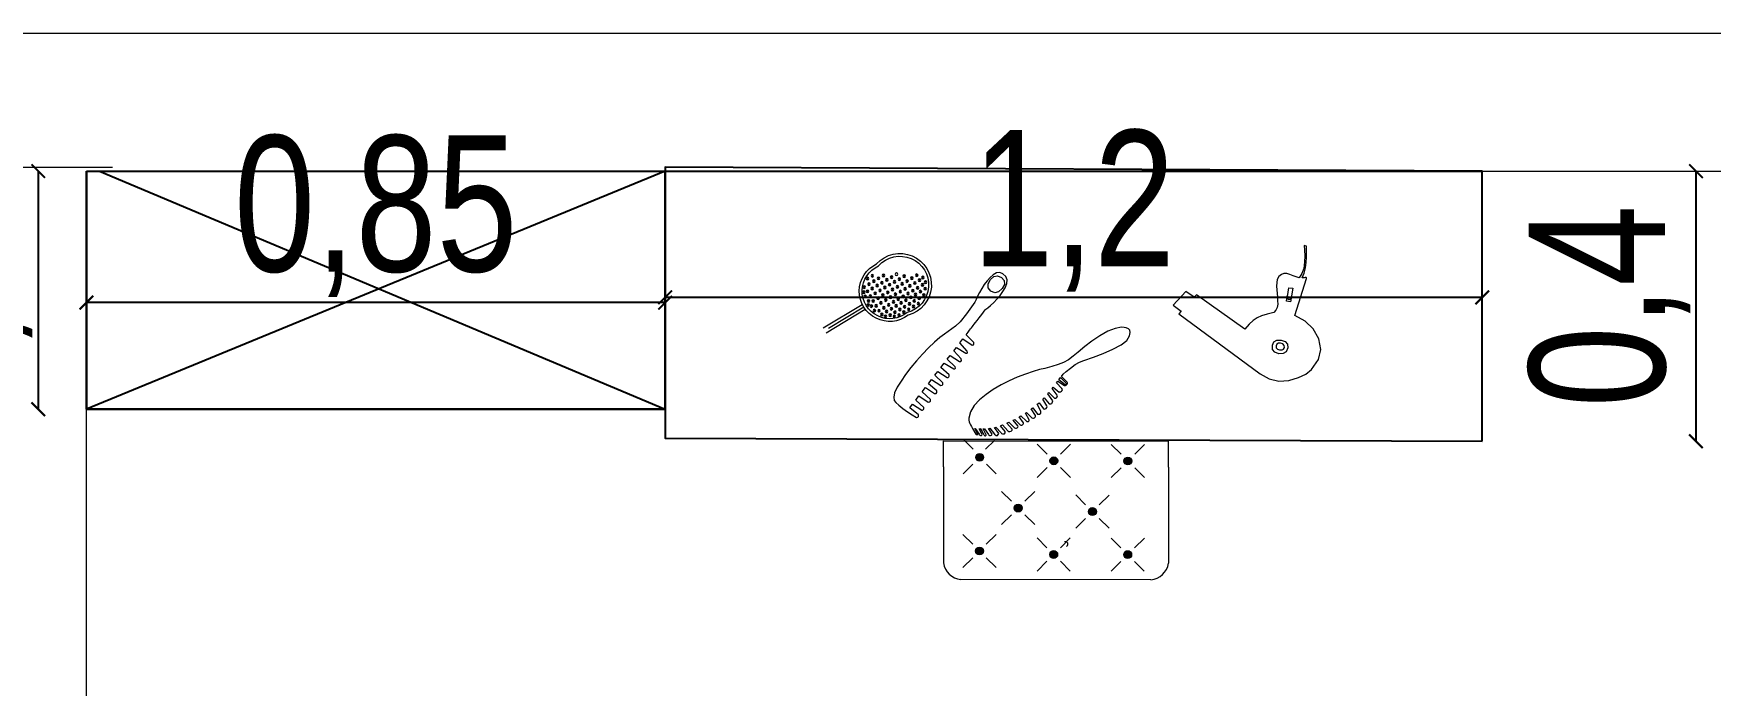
# Model space of a CAD drawing. Header units: inches. Extents: x -279 to 561, y -345 to 342.
# Drawn here: x -236.678 to -234.216, y -70.092 to -69.134 of the extents above; entities that cross this region are included whole.
import ezdxf

# ---------------------------------------------------------------- set-up
doc = ezdxf.new("R2010")
doc.units = ezdxf.units.IN
doc.header["$LTSCALE"] = 0.5
doc.header["$MEASUREMENT"] = 0
doc.layers.add('furniture', color=1, linetype='Continuous', lineweight=13)
doc.layers.add('outer walls', color=144, linetype='Continuous', lineweight=30)
for name, color, linetype in [('PDF2_0', 7, 'Continuous'), ('PDF2_A-WALL', 7, 'Continuous'), ('WAL', 7, 'Continuous'), ('Walls', 251, 'Continuous')]:
    doc.layers.add(name, color=color, linetype=linetype)
doc.styles.add('ROM', font='AGENCYR.TTF', dxfattribs={"width": 0.8})
doc.dimstyles.new('Copy(9) of ISO-25', dxfattribs={"dimtxt": 0.2, "dimasz": 0.02, "dimexe": 0.05, "dimexo": 0.05, "dimgap": 0.02, "dimtad": 1, "dimtxsty": 'ROM', "dimblk": 'ARCHTICK', "dimcen": 0.03, "dimse1": 1, "dimse2": 1, "dimclrd": 248, "dimclrt": 248, "dimadec": 0, "dimazin": 0, "dimtfac": 1, "dimtmove": 0, "dimatfit": 3, "dimldrblk": 'DOT', "dimfxl": 1, "dimarcsym": 0})

# ---------------------------------------------------------------- blocks, each defined once
blk = doc.blocks.new('e7y')
at = {"layer": 'outer walls', "color": 250, "lineweight": 5}
for p, q in [((100.8676, -170.5521), (100.8103, -170.5174)), ((100.8719, -170.5451), (100.8146, -170.5103)), ((100.8698, -170.5486), (100.8177, -170.5171))]:
    blk.add_line(p, q, dxfattribs=at)
for points in [[(101.0294, -170.3702), (101.0341, -170.3619), (101.0341, -170.3619), (101.035, -170.3614), (101.0358, -170.3611), (101.0367, -170.3611), (101.0367, -170.3611), (101.0373, -170.3613), (101.0376, -170.3615), (101.0375, -170.3619), (101.0328, -170.3702), (101.0334, -170.37), (101.039, -170.3616), (101.039, -170.3616), (101.0396, -170.3609), (101.0404, -170.3603), (101.0414, -170.36), (101.0414, -170.36), (101.0424, -170.3599), (101.043, -170.3604), (101.0434, -170.3612), (101.039, -170.3697), (101.041, -170.3699), (101.041, -170.3699), (101.0413, -170.3694), (101.0421, -170.368), (101.0435, -170.3657), (101.0435, -170.3657), (101.0448, -170.3633), (101.0457, -170.3618), (101.0461, -170.3612), (101.0461, -170.3612), (101.0467, -170.3601), (101.0474, -170.3595), (101.0483, -170.3595), (101.0483, -170.3595), (101.0491, -170.3599), (101.0496, -170.3603), (101.0497, -170.3608), (101.0451, -170.3697), (101.0451, -170.3697), (101.0452, -170.3697), (101.0455, -170.3697), (101.046, -170.3698), (101.046, -170.3698), (101.0465, -170.3698), (101.0469, -170.3698), (101.047, -170.3698), (101.0527, -170.3612), (101.0527, -170.3612), (101.0533, -170.3604), (101.0543, -170.36), (101.0557, -170.3599), (101.0557, -170.3599), (101.0571, -170.3602), (101.0579, -170.3609), (101.0583, -170.362), (101.0528, -170.3702), (101.0551, -170.3707), (101.0617, -170.3619), (101.0617, -170.3619), (101.064, -170.3596), (101.066, -170.3598), (101.0679, -170.3626), (101.0619, -170.3716), (101.0636, -170.3723), (101.0713, -170.3637), (101.0713, -170.3637), (101.0721, -170.3628), (101.0734, -170.3623), (101.075, -170.3621), (101.075, -170.3621), (101.0764, -170.3625), (101.0772, -170.3636), (101.0774, -170.3655), (101.0705, -170.374), (101.0735, -170.3754), (101.0812, -170.3668), (101.0812, -170.3668), (101.0828, -170.3658), (101.0844, -170.3655), (101.086, -170.366), (101.086, -170.366), (101.0872, -170.367), (101.0878, -170.3679), (101.0878, -170.3689), (101.0799, -170.378), (101.0829, -170.3794), (101.091, -170.3711), (101.091, -170.3711), (101.0926, -170.3705), (101.094, -170.3705), (101.0952, -170.3711), (101.0952, -170.3711), (101.096, -170.3721), (101.0963, -170.373), (101.096, -170.3739), (101.089, -170.3823), (101.0916, -170.3835), (101.0995, -170.3756), (101.0995, -170.3756), (101.1005, -170.375), (101.1017, -170.375), (101.1029, -170.3755), (101.1029, -170.3755), (101.104, -170.3764), (101.1045, -170.3773), (101.1045, -170.3783), (101.0979, -170.3871), (101.1003, -170.3886), (101.1086, -170.381), (101.1086, -170.381), (101.1094, -170.3805), (101.1104, -170.3803), (101.1115, -170.3804), (101.1115, -170.3804), (101.1124, -170.3809), (101.1127, -170.3818), (101.1126, -170.3831), (101.1075, -170.3929), (101.1088, -170.3938), (101.1168, -170.3859), (101.1168, -170.3859), (101.118, -170.3854), (101.1191, -170.3854), (101.1203, -170.3858), (101.1203, -170.3858), (101.1213, -170.3866), (101.1218, -170.3878), (101.1219, -170.3893), (101.1156, -170.3988), (101.1179, -170.4004), (101.1251, -170.3914), (101.1251, -170.3914), (101.128, -170.3913), (101.1296, -170.3928), (101.1298, -170.3957), (101.1243, -170.4058), (101.1272, -170.4077), (101.1336, -170.3989), (101.1336, -170.3989), (101.1348, -170.3985), (101.1362, -170.3988), (101.1376, -170.3997), (101.1376, -170.3997), (101.1387, -170.401), (101.139, -170.4022), (101.1387, -170.4033), (101.1329, -170.4132), (101.1349, -170.4152), (101.1421, -170.4062), (101.1421, -170.4062), (101.1435, -170.4062), (101.1447, -170.4064), (101.1458, -170.4069), (101.1458, -170.4069), (101.1466, -170.408), (101.147, -170.4092), (101.1472, -170.4107), (101.1401, -170.4213), (101.1417, -170.423), (101.1499, -170.4147), (101.1499, -170.4147), (101.151, -170.4145), (101.152, -170.4146), (101.153, -170.4151), (101.153, -170.4151), (101.154, -170.4165), (101.1542, -170.4179), (101.1538, -170.4191), (101.1465, -170.4291), (101.1478, -170.431), (101.1566, -170.4237), (101.1566, -170.4237), (101.1575, -170.4238), (101.1586, -170.4242), (101.16, -170.4249), (101.16, -170.4249), (101.1611, -170.426), (101.1614, -170.4273), (101.1608, -170.4288), (101.1526, -170.4371), (101.1548, -170.4398), (101.1645, -170.4331), (101.1645, -170.4331), (101.1659, -170.4331), (101.1672, -170.4338), (101.1685, -170.4352), (101.1685, -170.4352), (101.1689, -170.4362), (101.1689, -170.4373), (101.1684, -170.4384), (101.1602, -170.4467), (101.1602, -170.4467), (101.1628, -170.4498), (101.1672, -170.4539), (101.1733, -170.459), (101.1733, -170.459), (101.1801, -170.464), (101.1867, -170.4677), (101.1929, -170.4701), (101.1929, -170.4701), (101.2071, -170.475), (101.2214, -170.4804), (101.2357, -170.4865), (101.2357, -170.4865), (101.248, -170.4929), (101.2561, -170.4995), (101.2601, -170.5062), (101.2601, -170.5062), (101.2611, -170.5112), (101.2606, -170.5148), (101.2584, -170.5168), (101.2584, -170.5168), (101.2553, -170.5179), (101.252, -170.5186), (101.2483, -170.519), (101.2483, -170.519), (101.2388, -170.5172), (101.2282, -170.5131), (101.2165, -170.5065), (101.2165, -170.5065), (101.2048, -170.4986), (101.1942, -170.4906), (101.1847, -170.4825), (101.1847, -170.4825), (101.1775, -170.4762), (101.1704, -170.4711), (101.1632, -170.4672), (101.1632, -170.4672), (101.1553, -170.464), (101.1461, -170.4611), (101.1357, -170.4585), (101.1357, -170.4585), (101.1278, -170.4566), (101.1183, -170.4538), (101.1072, -170.4501), (101.1072, -170.4501), (101.0952, -170.4456), (101.0833, -170.4403), (101.0714, -170.4343), (101.0714, -170.4343), (101.06, -170.4276), (101.0495, -170.4203), (101.0399, -170.4123), (101.0399, -170.4123), (101.032, -170.4037), (101.0267, -170.3948), (101.0239, -170.3854), (101.0239, -170.3854), (101.024, -170.3824), (101.0245, -170.3798), (101.0253, -170.3777), (101.0253, -170.3777), (101.0264, -170.3756), (101.0278, -170.3731), (101.0294, -170.3702)], [(101.0741, -170.5974), (101.0741, -170.5974), (101.0694, -170.5993), (101.0647, -170.5989), (101.0599, -170.5962), (101.0599, -170.5962), (101.0553, -170.592), (101.0509, -170.5871), (101.0468, -170.5816), (101.0468, -170.5816), (101.043, -170.5758), (101.0398, -170.5701), (101.0369, -170.5645), (101.0369, -170.5645), (101.0347, -170.5599), (101.0333, -170.557), (101.0327, -170.5557), (101.0327, -170.5557), (101.0206, -170.5385), (101.0112, -170.5267), (101.0045, -170.5204), (101.0045, -170.5204), (100.9991, -170.5167), (100.9937, -170.5129), (100.9883, -170.509), (100.9883, -170.509), (100.9815, -170.5039), (100.9737, -170.4972), (100.9649, -170.4888), (100.9649, -170.4888), (100.9559, -170.4794), (100.9472, -170.4696), (100.9388, -170.4596), (100.9388, -170.4596), (100.9311, -170.4496), (100.9245, -170.4399), (100.919, -170.4307), (100.919, -170.4307), (100.9151, -170.4225), (100.9137, -170.416), (100.9146, -170.4112), (100.9146, -170.4112), (100.9168, -170.4085), (100.9211, -170.4046), (100.9272, -170.3997), (100.9272, -170.3997), (100.9342, -170.3945), (100.9409, -170.39), (100.9472, -170.3862), (100.9472, -170.3862), (100.9493, -170.3866), (100.9503, -170.3879), (100.9502, -170.3901), (100.9374, -170.4006), (100.9413, -170.4057), (100.955, -170.3971), (100.955, -170.3971), (100.9559, -170.397), (100.9567, -170.3974), (100.9574, -170.3982), (100.9574, -170.3982), (100.9579, -170.3992), (100.9581, -170.4002), (100.9581, -170.4011), (100.9462, -170.412), (100.9508, -170.4179), (100.9644, -170.4086), (100.9644, -170.4086), (100.9665, -170.4091), (100.9675, -170.4104), (100.9675, -170.4125), (100.9554, -170.4239), (100.9605, -170.4305), (100.9738, -170.4215), (100.9738, -170.4215), (100.9761, -170.4218), (100.9771, -170.4231), (100.9769, -170.4255), (100.9647, -170.436), (100.9693, -170.442), (100.9829, -170.4333), (100.9829, -170.4333), (100.985, -170.4336), (100.986, -170.4349), (100.9859, -170.4373), (100.9742, -170.4483), (100.9784, -170.4538), (100.9921, -170.4452), (100.9921, -170.4452), (100.9929, -170.4451), (100.9938, -170.4453), (100.9946, -170.446), (100.9946, -170.446), (100.9952, -170.4469), (100.9953, -170.4479), (100.9951, -170.4491), (100.9829, -170.4597), (100.9878, -170.466), (101.0018, -170.4578), (101.0018, -170.4578), (101.0036, -170.4579), (101.0043, -170.4588), (101.0039, -170.4606), (100.9924, -170.4719), (100.9966, -170.4774), (101.0102, -170.4688), (101.0102, -170.4688), (101.0122, -170.4688), (101.0131, -170.47), (101.013, -170.4724), (101.0018, -170.4841), (101.0057, -170.4893), (101.0194, -170.4807), (101.0194, -170.4807), (101.0214, -170.4808), (101.0222, -170.4818), (101.0218, -170.4838), (101.0109, -170.496), (101.0154, -170.5019), (101.0287, -170.4928), (101.0287, -170.4928), (101.0307, -170.4933), (101.0315, -170.4946), (101.0312, -170.4967), (101.02, -170.5078), (101.02, -170.5078), (101.0229, -170.5116), (101.0252, -170.5145), (101.0267, -170.5166), (101.0267, -170.5166), (101.028, -170.5182), (101.0292, -170.5198), (101.0305, -170.5215), (101.0305, -170.5215), (101.032, -170.5234), (101.0339, -170.5258), (101.0361, -170.5287), (101.0361, -170.5287), (101.0391, -170.5326), (101.0431, -170.5378), (101.0482, -170.5445), (101.0482, -170.5445), (101.0492, -170.5453), (101.0517, -170.5475), (101.0558, -170.551), (101.0558, -170.551), (101.0606, -170.5554), (101.0653, -170.5602), (101.07, -170.5656), (101.07, -170.5656), (101.0742, -170.5713), (101.0775, -170.5771), (101.0798, -170.583), (101.0798, -170.583), (101.0804, -170.5885), (101.0785, -170.5933), (101.0741, -170.5974)], [(101.1586, -170.445), (101.1665, -170.4372), (101.1665, -170.4372), (101.1671, -170.4364), (101.1673, -170.4356), (101.1669, -170.435), (101.1669, -170.435), (101.1663, -170.4345), (101.1659, -170.4343), (101.1657, -170.4344), (101.1561, -170.4417)], [(101.4519, -170.4503), (101.4519, -170.4503), (101.465, -170.4429), (101.4791, -170.4398), (101.4941, -170.4409), (101.4941, -170.4409), (101.5081, -170.4449), (101.5192, -170.4501), (101.5274, -170.4566), (101.5274, -170.4566), (101.5375, -170.4713), (101.5411, -170.4864), (101.538, -170.502), (101.538, -170.502), (101.5298, -170.5165), (101.5181, -170.5279), (101.5029, -170.5363), (101.5199, -170.5904), (101.5199, -170.5904), (101.52, -170.5916), (101.5194, -170.5921), (101.518, -170.5919), (101.518, -170.5919), (101.5163, -170.5916), (101.5148, -170.5914), (101.5136, -170.5915), (101.5136, -170.5915), (101.5165, -170.5986), (101.5185, -170.6061), (101.5196, -170.6139), (101.5196, -170.6139), (101.5201, -170.6219), (101.5202, -170.6299), (101.5198, -170.638), (101.5165, -170.639), (101.5165, -170.639), (101.5171, -170.6321), (101.5173, -170.6239), (101.5171, -170.6145), (101.5171, -170.6145), (101.5159, -170.6053), (101.5132, -170.5978), (101.509, -170.5918), (101.509, -170.5918), (101.5048, -170.5929), (101.5002, -170.5945), (101.4955, -170.5964), (101.4955, -170.5964), (101.4909, -170.5979), (101.4868, -170.5979), (101.4832, -170.5965), (101.4832, -170.5965), (101.4795, -170.5933), (101.4771, -170.5893), (101.4762, -170.5846), (101.4762, -170.5846), (101.4761, -170.5794), (101.4762, -170.5741), (101.4768, -170.5687), (101.4768, -170.5687), (101.4773, -170.5632), (101.4776, -170.5579), (101.4777, -170.5527), (101.4777, -170.5527), (101.477, -170.548), (101.4751, -170.5439), (101.4719, -170.5405), (101.4719, -170.5405), (101.462, -170.5381), (101.4538, -170.5356), (101.4474, -170.5328), (101.4474, -170.5328), (101.4417, -170.529), (101.4358, -170.5235), (101.4296, -170.5162), (101.3585, -170.5666), (101.3548, -170.563), (101.3427, -170.5714), (101.3242, -170.5514), (101.3359, -170.5425), (101.3327, -170.5388)], [(101.4794, -170.4801), (101.4794, -170.4801), (101.4734, -170.4823), (101.4702, -170.4864), (101.4699, -170.4924), (101.4699, -170.4924), (101.4721, -170.4975), (101.4763, -170.5001), (101.4827, -170.5001), (101.4827, -170.5001), (101.4888, -170.498), (101.492, -170.4942), (101.4924, -170.4886), (101.4924, -170.4886), (101.4902, -170.483), (101.4859, -170.4802), (101.4794, -170.4801)], [(101.4803, -170.4856), (101.4803, -170.4856), (101.484, -170.4855), (101.4864, -170.4868), (101.4876, -170.4894), (101.4876, -170.4894), (101.4873, -170.4923), (101.4854, -170.4944), (101.482, -170.4955), (101.482, -170.4955), (101.4786, -170.4955), (101.4764, -170.4941), (101.4753, -170.4915), (101.4753, -170.4915), (101.4755, -170.4886), (101.4772, -170.4866), (101.4803, -170.4856)], [(101.0557, -170.5889), (101.0557, -170.5889), (101.0609, -170.5937), (101.0663, -170.5947), (101.072, -170.5921), (101.072, -170.5921), (101.0759, -170.5874), (101.0762, -170.5819), (101.0729, -170.5757), (101.0729, -170.5757), (101.0675, -170.5708), (101.0621, -170.5695), (101.0565, -170.572), (101.0565, -170.572), (101.0526, -170.5768), (101.0523, -170.5825), (101.0557, -170.5889)], [(101.4908, -170.5575), (101.4908, -170.5575), (101.4913, -170.5607), (101.4918, -170.564), (101.4924, -170.5673), (101.4924, -170.5673), (101.493, -170.5707), (101.4935, -170.574), (101.494, -170.5771), (101.5, -170.5762), (101.4967, -170.5565)], [(101.4927, -170.5602), (101.4957, -170.5597), (101.4963, -170.563), (101.4933, -170.5636)]]:
    blk.add_lwpolyline(points, close=True, dxfattribs=at)
for centre, radius in [((100.8761, -170.5516), 0.00192), ((100.8761, -170.5516), 0.00136), ((100.8761, -170.5516), 0.000515), ((100.8809, -170.5501), 0.00192), ((100.8809, -170.5501), 0.00136), ((100.8809, -170.5501), 0.000515), ((100.8853, -170.5434), 0.00192), ((100.8853, -170.5434), 0.00136), ((100.8853, -170.5434), 0.000515), ((100.8879, -170.5504), 0.00192), ((100.8879, -170.5504), 0.00136), ((100.8879, -170.5504), 0.000515), ((100.8921, -170.5433), 0.00192), ((100.8921, -170.5433), 0.00192), ((100.8921, -170.5433), 0.00136), ((100.8921, -170.5433), 0.00136), ((100.8921, -170.5433), 0.000515), ((100.8921, -170.5433), 0.000515), ((100.8962, -170.5377), 0.00192), ((100.8962, -170.5377), 0.00136), ((100.8962, -170.5377), 0.000515), ((100.8992, -170.5476), 0.00192), ((100.8992, -170.5476), 0.00192), ((100.8992, -170.5476), 0.00136), ((100.8992, -170.5476), 0.00136), ((100.8992, -170.5476), 0.000515), ((100.8992, -170.5476), 0.000515), ((100.9017, -170.535), 0.00192), ((100.9017, -170.535), 0.00136), ((100.9017, -170.535), 0.000515), ((100.9033, -170.542), 0.00192), ((100.9033, -170.542), 0.00136), ((100.9033, -170.542), 0.000515), ((100.9063, -170.5518), 0.00192), ((100.9063, -170.5518), 0.00192), ((100.9063, -170.5518), 0.00136), ((100.9063, -170.5518), 0.00136), ((100.9084, -170.5367), 0.00192), ((100.9084, -170.5367), 0.00136), ((100.9084, -170.5367), 0.000515), ((100.9103, -170.5462), 0.00192), ((100.9103, -170.5462), 0.00136), ((100.9103, -170.5462), 0.000515), ((100.9146, -170.5349), 0.00192), ((100.9146, -170.5349), 0.00136), ((100.9155, -170.5409), 0.00192), ((100.9146, -170.5349), 0.000515), ((100.9155, -170.5409), 0.00136), ((100.9155, -170.5409), 0.000515), ((100.9174, -170.5505), 0.00192), ((100.9174, -170.5505), 0.00136), ((100.9174, -170.5505), 0.000515), ((100.9215, -170.5368), 0.00192), ((100.9215, -170.5368), 0.00136), ((100.9226, -170.5452), 0.00192), ((100.9226, -170.5452), 0.00136), ((100.9226, -170.5452), 0.000515), ((100.9286, -170.541), 0.00192), ((100.9286, -170.541), 0.00136), ((100.9297, -170.5491), 0.00192), ((100.9286, -170.541), 0.000515), ((100.9297, -170.5491), 0.00136), ((100.9357, -170.5453), 0.00192), ((100.9357, -170.5453), 0.00136), ((100.9357, -170.5453), 0.000515), ((100.9428, -170.5495), 0.00192), ((100.9428, -170.5495), 0.00136), ((100.9428, -170.5495), 0.000515), ((100.8699, -170.5703), 0.00192), ((100.8699, -170.5703), 0.00136), ((100.8699, -170.5703), 0.000515), ((100.8716, -170.5644), 0.00192), ((100.8716, -170.5644), 0.00136), ((100.8716, -170.5644), 0.000515), ((100.8752, -170.5717), 0.00192), ((100.8752, -170.5717), 0.00136), ((100.8752, -170.5717), 0.000515), ((100.8768, -170.5575), 0.00192), ((100.8768, -170.5575), 0.00136), ((100.8768, -170.5575), 0.000515), ((100.8794, -170.5646), 0.00192), ((100.8794, -170.5646), 0.00136), ((100.8794, -170.5646), 0.000515), ((100.8822, -170.5759), 0.00192), ((100.8822, -170.5759), 0.00136), ((100.8836, -170.5575), 0.00192), ((100.8822, -170.5759), 0.000515), ((100.8836, -170.5575), 0.00136), ((100.8836, -170.5575), 0.000515), ((100.8865, -170.5688), 0.00192), ((100.8865, -170.5688), 0.00136), ((100.8865, -170.5688), 0.000515), ((100.8907, -170.5617), 0.00192), ((100.8907, -170.5617), 0.00136), ((100.8907, -170.5617), 0.000515), ((100.8936, -170.5731), 0.00192), ((100.8936, -170.5731), 0.00136), ((100.895, -170.5547), 0.00192), ((100.8936, -170.5731), 0.000515), ((100.895, -170.5547), 0.00136), ((100.895, -170.5547), 0.000515), ((100.8978, -170.566), 0.00192), ((100.8978, -170.566), 0.00136), ((100.8978, -170.566), 0.000515), ((100.9006, -170.5773), 0.00192), ((100.902, -170.5589), 0.00192), ((100.902, -170.5589), 0.00136), ((100.902, -170.5589), 0.000515), ((100.9049, -170.5702), 0.00192), ((100.9049, -170.5702), 0.00136), ((100.9049, -170.5702), 0.000515), ((100.9063, -170.5518), 0.000515), ((100.9063, -170.5518), 0.000515), ((100.9091, -170.5631), 0.00192), ((100.9091, -170.5631), 0.00136), ((100.9091, -170.5631), 0.000515), ((100.912, -170.5745), 0.00192), ((100.912, -170.5745), 0.00136), ((100.9134, -170.5561), 0.00192), ((100.9134, -170.5561), 0.00192), ((100.912, -170.5745), 0.000515), ((100.9134, -170.5561), 0.00136), ((100.9134, -170.5561), 0.00136), ((100.9134, -170.5561), 0.000515), ((100.9134, -170.5561), 0.000515), ((100.9162, -170.5674), 0.00192), ((100.9162, -170.5674), 0.00136), ((100.9162, -170.5674), 0.000515), ((100.9204, -170.5603), 0.00192), ((100.9204, -170.5603), 0.00136), ((100.9204, -170.5603), 0.000515), ((100.9234, -170.5713), 0.00192), ((100.9234, -170.5713), 0.00136), ((100.9245, -170.5547), 0.00192), ((100.9234, -170.5713), 0.000515), ((100.9245, -170.5547), 0.00136), ((100.9245, -170.5547), 0.000515), ((100.9276, -170.5642), 0.00192), ((100.9276, -170.5642), 0.00192), ((100.9276, -170.5642), 0.00136), ((100.9276, -170.5642), 0.00136), ((100.9276, -170.5642), 0.000515), ((100.9276, -170.5642), 0.000515), ((100.9304, -170.5755), 0.00192), ((100.9304, -170.5755), 0.00136), ((100.9317, -170.5586), 0.00192), ((100.9304, -170.5755), 0.000515), ((100.9317, -170.5586), 0.00136), ((100.9347, -170.5684), 0.00192), ((100.9347, -170.5684), 0.00192), ((100.9347, -170.5684), 0.00136), ((100.9347, -170.5684), 0.00136), ((100.9347, -170.5684), 0.000515), ((100.9347, -170.5684), 0.000515), ((100.9368, -170.5533), 0.00192), ((100.9368, -170.5533), 0.00136), ((100.9368, -170.5533), 0.000515), ((100.9388, -170.5629), 0.00192), ((100.9388, -170.5629), 0.00136), ((100.9388, -170.5629), 0.000515), ((100.9418, -170.5727), 0.00192), ((100.9418, -170.5727), 0.00192), ((100.9418, -170.5727), 0.00136), ((100.9418, -170.5727), 0.00136), ((100.9418, -170.5727), 0.000515), ((100.9418, -170.5727), 0.000515), ((100.9439, -170.5576), 0.00192), ((100.9439, -170.5576), 0.00136), ((100.9439, -170.5576), 0.000515), ((100.9458, -170.5671), 0.00192), ((100.9458, -170.5671), 0.00136), ((100.9458, -170.5671), 0.000515), ((100.9488, -170.5769), 0.00192), ((100.9488, -170.5769), 0.00192), ((100.9488, -170.5769), 0.00136), ((100.9488, -170.5769), 0.00136), ((100.9499, -170.5537), 0.00192), ((100.9499, -170.5537), 0.00136), ((100.951, -170.5618), 0.00192), ((100.9499, -170.5537), 0.000515), ((100.951, -170.5618), 0.00136), ((100.951, -170.5618), 0.000515), ((100.9529, -170.5713), 0.00192), ((100.9529, -170.5713), 0.00136), ((100.9529, -170.5713), 0.000515), ((100.958, -170.5661), 0.00192), ((100.958, -170.5661), 0.00136), ((100.958, -170.5661), 0.000515), ((100.96, -170.5756), 0.00192), ((100.96, -170.5756), 0.00136), ((100.96, -170.5756), 0.000515), ((100.8703, -170.578), 0.00192), ((100.8703, -170.578), 0.00136), ((100.8703, -170.578), 0.000515), ((100.8752, -170.5904), 0.00192), ((100.8752, -170.5904), 0.00136), ((100.8752, -170.5904), 0.000515), ((100.8774, -170.5823), 0.00192), ((100.8774, -170.5823), 0.00136), ((100.8774, -170.5823), 0.000515), ((100.8823, -170.5947), 0.00192), ((100.8823, -170.5947), 0.00136), ((100.8823, -170.5947), 0.000515), ((100.8845, -170.5865), 0.00192), ((100.8845, -170.5865), 0.00136), ((100.8845, -170.5865), 0.000515), ((100.8893, -170.5801), 0.00192), ((100.8893, -170.5801), 0.00136), ((100.8893, -170.5801), 0.000515), ((100.8915, -170.5908), 0.00192), ((100.8915, -170.5908), 0.00136), ((100.8915, -170.5908), 0.000515), ((100.8964, -170.5844), 0.00192), ((100.8964, -170.5844), 0.00136), ((100.8964, -170.5844), 0.000515), ((100.8986, -170.595), 0.00192), ((100.8986, -170.595), 0.00136), ((100.8986, -170.595), 0.000515), ((100.9006, -170.5773), 0.00136), ((100.9006, -170.5773), 0.000515), ((100.9035, -170.5886), 0.00192), ((100.9035, -170.5886), 0.00136), ((100.9035, -170.5886), 0.000515), ((100.9077, -170.5815), 0.00192), ((100.9077, -170.5815), 0.00136), ((100.9077, -170.5815), 0.000515), ((100.9106, -170.5925), 0.00192), ((100.9106, -170.5925), 0.00136), ((100.9106, -170.5925), 0.000515), ((100.9149, -170.5855), 0.00192), ((100.9149, -170.5855), 0.00136), ((100.9177, -170.5968), 0.00192), ((100.9191, -170.5784), 0.00192), ((100.9191, -170.5784), 0.00136), ((100.9191, -170.5784), 0.000515), ((100.922, -170.5897), 0.00192), ((100.922, -170.5897), 0.00136), ((100.922, -170.5897), 0.000515), ((100.9262, -170.5826), 0.00192), ((100.9262, -170.5826), 0.00136), ((100.9262, -170.5826), 0.000515), ((100.929, -170.5939), 0.00192), ((100.929, -170.5939), 0.00136), ((100.929, -170.5939), 0.000515), ((100.9333, -170.5868), 0.00192), ((100.9333, -170.5868), 0.00136), ((100.9333, -170.5868), 0.000515), ((100.9375, -170.5798), 0.00192), ((100.9375, -170.5798), 0.00136), ((100.9375, -170.5798), 0.000515), ((100.9404, -170.5911), 0.00192), ((100.9404, -170.5911), 0.00136), ((100.9404, -170.5911), 0.000515), ((100.9446, -170.584), 0.00192), ((100.9446, -170.584), 0.00136), ((100.9446, -170.584), 0.000515), ((100.9475, -170.5953), 0.00192), ((100.9475, -170.5953), 0.00136), ((100.9475, -170.5953), 0.000515), ((100.9488, -170.5769), 0.000515), ((100.9488, -170.5769), 0.000515), ((100.9517, -170.5882), 0.00192), ((100.9517, -170.5882), 0.00136), ((100.9517, -170.5882), 0.000515), ((100.9559, -170.5812), 0.00192), ((100.9559, -170.5812), 0.00136), ((100.9566, -170.5919), 0.00192), ((100.9566, -170.5919), 0.00136), ((100.9559, -170.5812), 0.000515), ((100.9566, -170.5919), 0.000515), ((100.9604, -170.585), 0.00192), ((100.9604, -170.585), 0.00136)]:
    blk.add_circle(centre, radius, dxfattribs=at)
for centre, radius, start, end in [((100.9077, -170.5719), 0.0445, 52.5967, 244.3504), ((100.9079, -170.572), 0.0406, 50.7868, 246.1604), ((100.9229, -170.5812), 0.0462, 221.7859, 75.1612), ((100.9229, -170.5812), 0.0421, 221.7859, 75.1612)]:
    blk.add_arc(centre, radius, start, end, dxfattribs=at)
blk = doc.blocks.new('wedeq')
at = {"layer": 'furniture'}
h = blk.add_hatch(color=217, dxfattribs=at)
h.set_gradient(color1=(127, 63, 127), color2=(51, 26, 51), tint=1, name='SPHERICAL')
edge = h.paths.add_edge_path()
edge.add_arc((12.2249, 6.2223), 0.00577, 269.9169, 629.9169, ccw=False)
h = blk.add_hatch(color=217, dxfattribs=at)
h.set_gradient(color1=(127, 63, 127), color2=(51, 26, 51), tint=1, name='SPHERICAL')
edge = h.paths.add_edge_path()
edge.add_arc((12.3625, 6.2221), 0.00577, 269.9169, 629.9169, ccw=False)
h = blk.add_hatch(color=217, dxfattribs=at)
h.set_gradient(color1=(127, 63, 127), color2=(51, 26, 51), tint=1, name='SPHERICAL')
edge = h.paths.add_edge_path()
edge.add_arc((12.288, 6.1655), 0.00577, 269.9169, 629.9169, ccw=False)
h = blk.add_hatch(color=217, dxfattribs=at)
h.set_gradient(color1=(127, 63, 127), color2=(51, 26, 51), tint=1, name='SPHERICAL')
edge = h.paths.add_edge_path()
edge.add_arc((12.2197, 6.1133), 0.00577, 89.9169, 449.9169)
h = blk.add_hatch(color=217, dxfattribs=at)
h.set_gradient(color1=(127, 63, 127), color2=(51, 26, 51), tint=1, name='SPHERICAL')
edge = h.paths.add_edge_path()
edge.add_arc((12.3574, 6.1131), 0.00577, 89.9169, 449.9169)
h = blk.add_hatch(color=217, dxfattribs=at)
h.set_gradient(color1=(127, 63, 127), color2=(51, 26, 51), tint=1, name='SPHERICAL')
edge = h.paths.add_edge_path()
edge.add_arc((12.2828, 6.0564), 0.00577, 89.9169, 449.9169)
h = blk.add_hatch(color=217, dxfattribs=at)
h.set_gradient(color1=(127, 63, 127), color2=(51, 26, 51), tint=1, name='SPHERICAL')
h.paths.add_polyline_path([(12.2138, 6.0046, 1), (12.2253, 6.0046, 1)])
h = blk.add_hatch(color=217, dxfattribs=at)
h.set_gradient(color1=(127, 63, 127), color2=(51, 26, 51), tint=1, name='SPHERICAL')
h.paths.add_polyline_path([(12.363, 6.0044, 1), (12.3514, 6.0044, 1)])
at = {"layer": 'furniture', "color": 217}
for p, q in [((12.3484, 6.2751), (12.2073, 6.2753)), ((12.3484, 6.2751), (12.387, 6.275)), ((12.1827, 5.9705), (12.1831, 6.2496)), ((12.2149, 6.2323), (12.2006, 6.2467)), ((12.2349, 6.2323), (12.2493, 6.2466)), ((12.3526, 6.2321), (12.3382, 6.2465)), ((12.3745, 6.2315), (12.3876, 6.2446)), ((12.2149, 6.2123), (12.2005, 6.198)), ((12.2349, 6.2123), (12.2492, 6.1979)), ((12.3525, 6.2121), (12.3382, 6.1978)), ((12.3745, 6.2134), (12.3875, 6.2003)), ((12.278, 6.1755), (12.2637, 6.1898)), ((12.298, 6.1754), (12.3123, 6.1898)), ((12.2098, 6.1233), (12.1954, 6.1377)), ((12.2297, 6.1233), (12.2441, 6.1376)), ((12.278, 6.1555), (12.2636, 6.1412)), ((12.2979, 6.1555), (12.3123, 6.1411)), ((12.3474, 6.1231), (12.333, 6.1375)), ((12.3673, 6.1231), (12.3817, 6.1374)), ((12.2097, 6.1033), (12.1953, 6.089)), ((12.2297, 6.1033), (12.244, 6.0889)), ((12.3474, 6.1031), (12.333, 6.0888)), ((12.3673, 6.1031), (12.3817, 6.0887)), ((12.2728, 6.0664), (12.2585, 6.0808)), ((12.2928, 6.0664), (12.3072, 6.0807)), ((12.2728, 6.0465), (12.2584, 6.0321)), ((12.2928, 6.0464), (12.3071, 6.0321)), ((12.2096, 6.0146), (12.1953, 6.029)), ((12.2296, 6.0146), (12.2439, 6.0289)), ((12.3472, 6.0144), (12.3329, 6.0288)), ((12.3672, 6.0144), (12.3816, 6.0287)), ((12.2096, 5.9946), (12.1952, 5.9803)), ((12.2295, 5.9946), (12.2439, 5.9802)), ((12.3472, 5.9944), (12.3328, 5.9801)), ((12.3672, 5.9944), (12.3815, 5.98)), ((12.3479, 5.9445), (12.2069, 5.9447)), ((12.3479, 5.9445), (12.3865, 5.9445))]:
    blk.add_line(p, q, dxfattribs=at)
blk.add_lwpolyline([(12.387, 6.275), (12.3865, 5.9445)], dxfattribs=at)
for centre in [(12.2249, 6.2223), (12.2249, 6.2223), (12.2249, 6.2223), (12.3625, 6.2221), (12.3625, 6.2221), (12.3625, 6.2221), (12.288, 6.1655), (12.288, 6.1655), (12.288, 6.1655), (12.2197, 6.1133), (12.2197, 6.1133), (12.2197, 6.1133), (12.3574, 6.1131), (12.3574, 6.1131), (12.3574, 6.1131), (12.2828, 6.0564), (12.2828, 6.0564), (12.2828, 6.0564), (12.2196, 6.0046), (12.2196, 6.0046), (12.2196, 6.0046), (12.3572, 6.0044), (12.3572, 6.0044), (12.3572, 6.0044)]:
    blk.add_circle(centre, 0.00577, dxfattribs=at)
for centre, radius, start, end in [((12.2118, 6.2468), 0.0289, 98.8723, 174.2839), ((12.235, 6.0959), 0.00358, 200.9888, 25.718), ((12.235, 6.0959), 0.00358, 200.9888, 25.718), ((12.2114, 5.9733), 0.0289, 185.5499, 260.9616)]:
    blk.add_arc(centre, radius, start, end, dxfattribs=at)
blk = doc.blocks.new('_ArchTick')
at = {"color": 0, "linetype": 'ByBlock', "const_width": 0.15}
blk.add_lwpolyline([(-0.5, -0.5), (0.5, 0.5)], dxfattribs=at)
blk = doc.blocks.new('*D283')
at = {"layer": 'Defpoints', "color": 0, "transparency": 16777216}
for p in [(-235.7507, -69.5112), (-234.5507, -69.5112), (-234.5507, -69.5217)]:
    blk.add_point(p, dxfattribs=at)
at = {"layer": 'WAL', "color": 248, "lineweight": -2, "transparency": 16777216}
blk.add_line((-235.7507, -69.5217), (-234.5507, -69.5217), dxfattribs=at)
at = {"layer": 'WAL', "color": 248, "lineweight": -2, "transparency": 16777216, "xscale": 0.02, "yscale": 0.02, "zscale": 0.02, "rotation": 180}
blk.add_blockref('_ArchTick', (-235.7507, -69.5217), dxfattribs=at)
at = {"layer": 'WAL', "color": 248, "lineweight": -2, "transparency": 16777216, "xscale": 0.02, "yscale": 0.02, "zscale": 0.02}
blk.add_blockref('_ArchTick', (-234.5507, -69.5217), dxfattribs=at)
at = {"layer": 'WAL', "color": 248, "transparency": 16777216, "insert": (-235.1507, -69.3946), "char_height": 0.2, "attachment_point": 5, "style": 'ROM'}
blk.add_mtext('1,2', dxfattribs=at)
blk = doc.blocks.new('_DOT')
at = {"color": 0, "linetype": 'ByBlock'}
blk.add_line((-0.5, 0), (-1, 0), dxfattribs=at)
at = {"color": 0, "linetype": 'ByBlock', "const_width": 0.5}
blk.add_lwpolyline([(-0.25, 0, 1), (0.25, 0, 1)], format="xyb", close=True, dxfattribs=at)
blk = doc.blocks.new('*D284')
at = {"layer": 'Defpoints', "color": 0, "transparency": 16777216}
for p in [(-236.6007, -69.4533), (-235.7507, -69.4533), (-236.6007, -69.5295)]:
    blk.add_point(p, dxfattribs=at)
at = {"layer": 'WAL', "color": 248, "lineweight": -2, "transparency": 16777216}
blk.add_line((-235.7507, -69.5295), (-236.6007, -69.5295), dxfattribs=at)
at = {"layer": 'WAL', "color": 248, "lineweight": -2, "transparency": 16777216, "xscale": 0.02, "yscale": 0.02, "zscale": 0.02, "rotation": 180}
blk.add_blockref('_ArchTick', (-236.6007, -69.5295), dxfattribs=at)
at = {"layer": 'WAL', "color": 248, "lineweight": -2, "transparency": 16777216, "xscale": 0.02, "yscale": 0.02, "zscale": 0.02}
blk.add_blockref('_ArchTick', (-235.7507, -69.5295), dxfattribs=at)
at = {"layer": 'WAL', "color": 248, "transparency": 16777216, "insert": (-236.1757, -69.4024), "char_height": 0.2, "attachment_point": 5, "style": 'ROM'}
blk.add_mtext('0,85', dxfattribs=at)
blk = doc.blocks.new('*D285')
at = {"layer": 'Defpoints', "color": 0, "transparency": 16777216}
for p in [(-234.5507, -69.3362), (-234.5522, -69.7332), (-234.2368, -69.7332)]:
    blk.add_point(p, dxfattribs=at)
at = {"layer": 'WAL', "color": 248, "lineweight": -2, "transparency": 16777216}
blk.add_line((-234.2368, -69.3362), (-234.2368, -69.7332), dxfattribs=at)
at = {"layer": 'WAL', "color": 248, "lineweight": -2, "transparency": 16777216, "xscale": 0.02, "yscale": 0.02, "zscale": 0.02}
for p, rotation in [((-234.2368, -69.3362), 90), ((-234.2368, -69.7332), 270)]:
    blk.add_blockref('_ArchTick', p, dxfattribs=dict(at, rotation=rotation))
at = {"layer": 'WAL', "color": 248, "transparency": 16777216, "insert": (-234.3638, -69.5347), "char_height": 0.2, "attachment_point": 5, "rotation": 90, "style": 'ROM'}
blk.add_mtext('0,4', dxfattribs=at)
blk = doc.blocks.new('*D286')
at = {"layer": 'Defpoints', "color": 0, "transparency": 16777216}
for p in [(-236.438, -69.3362), (-236.6715, -69.6862), (-236.438, -69.6862)]:
    blk.add_point(p, dxfattribs=at)
at = {"layer": 'WAL', "color": 248, "lineweight": -2, "transparency": 16777216}
blk.add_line((-236.6715, -69.3362), (-236.6715, -69.6862), dxfattribs=at)
at = {"layer": 'WAL', "color": 248, "lineweight": -2, "transparency": 16777216, "xscale": 0.02, "yscale": 0.02, "zscale": 0.02}
for p, rotation in [((-236.6715, -69.3362), 90), ((-236.6715, -69.6862), 270)]:
    blk.add_blockref('_ArchTick', p, dxfattribs=dict(at, rotation=rotation))
at = {"layer": 'WAL', "color": 248, "transparency": 16777216, "insert": (-236.7986, -69.5112), "char_height": 0.2, "attachment_point": 5, "rotation": 90, "style": 'ROM'}
blk.add_mtext('0,35', dxfattribs=at)

msp = doc.modelspace()

# ---------------------------------------------------------------- linework, layer by layer
for p, q in [((-236.6007, -69.3362), (-236.6007, -69.6862)), ((-235.7507, -69.6862), (-235.7507, -69.3362)), ((-235.7507, -69.3362), (-234.5507, -69.3362))]:
    msp.add_line(p, q)
at = {"color": 37}
for p, q in [((-235.7507, -69.3362), (-236.6007, -69.6862)), ((-236.5816, -69.3362), (-235.7507, -69.6862)), ((-236.6007, -69.6862), (-235.7507, -69.6862))]:
    msp.add_line(p, q, dxfattribs=at)
msp.add_lwpolyline([(-236.6007, -69.3362), (-235.7507, -69.3362), (-235.7507, -69.6862), (-236.6007, -69.6862)], close=True)
msp.add_lwpolyline([(-234.5507, -69.7332), (-234.5507, -69.3362), (-235.7507, -69.3304), (-235.7507, -69.7286)], close=True, dxfattribs=at)
at = {"layer": 'PDF2_0', "lineweight": 9}
msp.add_lwpolyline([(-236.5625, -69.3307), (-238.5355, -69.3307)], dxfattribs=at)
at = {"layer": 'PDF2_A-WALL', "lineweight": 9}
for p, q in [((-236.5625, -69.134), (-238.3388, -69.134)), ((-236.5625, -69.134), (-238.3388, -69.134)), ((-234.0784, -69.134), (-236.5625, -69.134)), ((-236.6007, -73.3479), (-236.6007, -69.3362)), ((-236.6007, -69.3362), (-236.5625, -69.3362)), ((-236.5625, -69.3362), (-234.0784, -69.3362))]:
    msp.add_line(p, q, dxfattribs=at)

# ---------------------------------------------------------------- block references
at = {"color": 4, "rotation": 89.99999999999997}
msp.add_blockref('wedeq', (-229.0668, -82.1194), dxfattribs=at)
at = {"layer": 'Walls', "xscale": -1, "rotation": 180}
msp.add_blockref('e7y', (-336.3288, -240.0846), dxfattribs=at)

# ---------------------------------------------------------------- dimensions: what is measured, and where the dimension line sits
at = {"layer": 'WAL'}
for base, p1, p2, picture, middle in [((-236.6715, -69.6862), (-236.438, -69.3362), (-236.438, -69.6862), '*D286', (-236.7986, -69.5112)), ((-234.2368, -69.7332), (-234.5507, -69.3362), (-234.5522, -69.7332), '*D285', (-234.3638, -69.5347))]:
    dim = msp.add_linear_dim(base=base, p1=p1, p2=p2, angle=90, dimstyle='Copy(9) of ISO-25', dxfattribs=at)
    dim.commit()
    dim.dimension.update_dxf_attribs({"geometry": picture, "text_midpoint": middle})
for base, p1, p2, picture, middle in [((-236.6007, -69.5295), (-235.7507, -69.4533), (-236.6007, -69.4533), '*D284', (-236.1757, -69.4024)), ((-234.5507, -69.5217), (-235.7507, -69.5112), (-234.5507, -69.5112), '*D283', (-235.1507, -69.3946))]:
    dim = msp.add_linear_dim(base=base, p1=p1, p2=p2, dimstyle='Copy(9) of ISO-25', dxfattribs=at)
    dim.commit()
    dim.dimension.update_dxf_attribs({"geometry": picture, "text_midpoint": middle})

doc.saveas('drawing.dxf')
